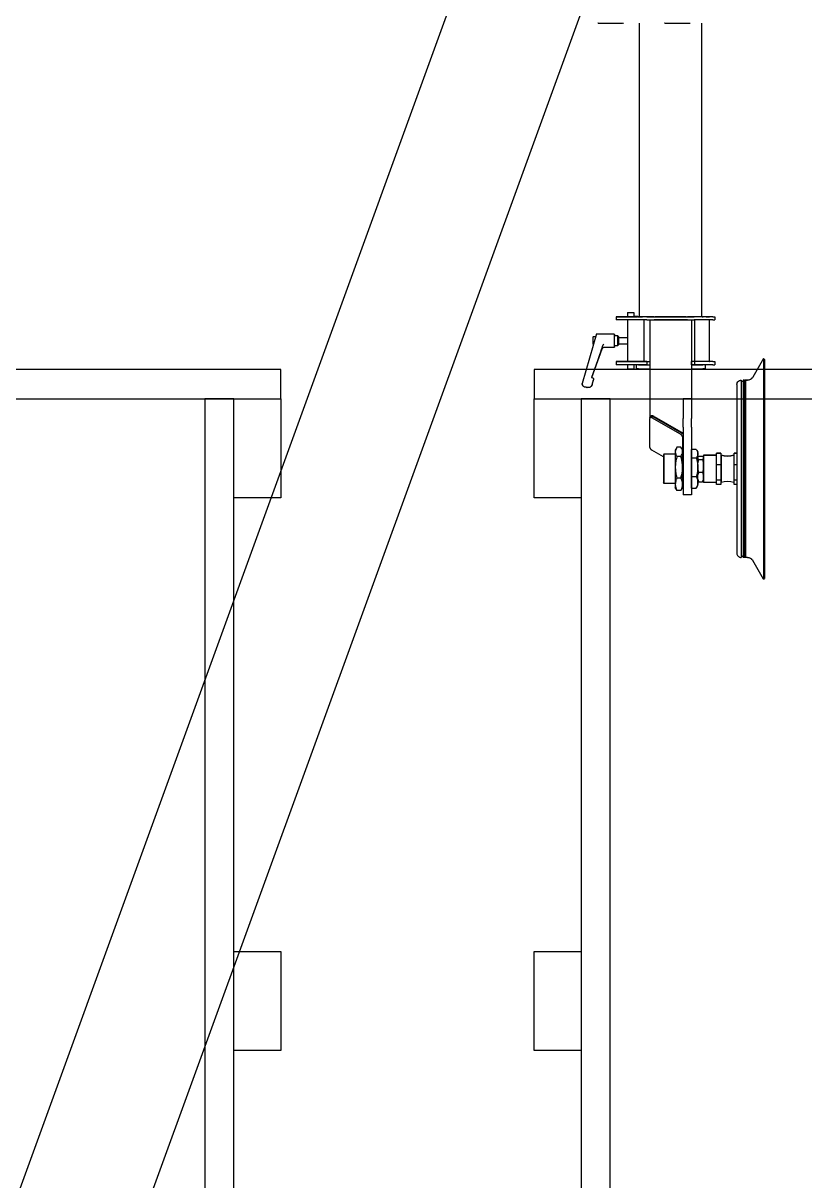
# Model space of a CAD drawing. Header units: inches. Extents: x -233729 to 737493, y -275239 to 196021.
# Drawn here: x 478163 to 478913, y 18623 to 19733 of the extents above; entities that cross this region are included whole.
import ezdxf

# ---------------------------------------------------------------- set-up
doc = ezdxf.new("R2010")
doc.units = ezdxf.units.IN
doc.header["$MEASUREMENT"] = 0
doc.layers.add('P_AX', color=7, linetype='Continuous')
doc.layers.add('Sezioni', color=7, linetype='Continuous')

# ---------------------------------------------------------------- blocks, each defined once
blk = doc.blocks.new('A$C48CB4C16')
at = {"layer": 'P_AX', "color": 6, "linetype": 'Continuous'}
for p, q in [((3272.1, 851.1, 710.7), (4039.2, 2958.7, 710.7)), ((4152, 2917.7, 710.7), (3383.8, 807.1, 710.7)), ((3230.4, 1761.6, 710.7), (3229.5, 1760.7, 710.7)), ((3229.5, 1621.7, 710.7), (3229.5, 1760.7, 710.7)), ((3229.5, 1760.7, 710.7), (3229.5, 1550.8, 710.7)), ((3230.4, 1621.4, 710.7), (3230.4, 1761.6, 710.7)), ((3230.4, 1761.6, 710.7), (3240.7, 1743.7, 710.7)), ((3240.8, 1743.5, 710.7), (3240.7, 1743.7, 710.7)), ((3241.1, 1743.1, 710.7), (3240.8, 1743.5, 710.7)), ((3241.8, 1742.4, 710.7), (3241.1, 1743.1, 710.7)), ((3242.1, 1742.1, 710.7), (3241.8, 1742.4, 710.7)), ((3242.9, 1741.5, 710.7), (3242.1, 1742.1, 710.7)), ((3243.3, 1741.3, 710.7), (3242.9, 1741.5, 710.7)), ((3244.6, 1740.8, 710.7), (3243.3, 1741.3, 710.7)), ((3245.9, 1740.7, 710.7), (3244.6, 1740.8, 710.7)), ((3245.9, 1740.7, 710.7), (3245.9, 1740.7, 710.7)), ((3245.9, 1740.7, 710.7), (3247.8, 1740.7, 710.7)), ((3247.8, 1740.7, 710.7), (3247.9, 1740.8, 710.7)), ((3247.8, 1740.6, 710.7), (3247.8, 1740.7, 710.7)), ((3247.8, 1740.7, 710.7), (3247.8, 1740.7, 710.7)), ((3247.8, 1573.9, 710.7), (3247.8, 1740.6, 710.7)), ((3247.9, 1740.8, 710.7), (3248, 1740.9, 710.7)), ((3247.9, 1740.8, 710.7), (3247.9, 1740.8, 710.7)), ((3248, 1740.9, 710.7), (3248, 1740.8, 710.7)), ((3248, 1740.8, 710.7), (3248.1, 1740.8, 710.7)), ((3248.1, 1740.8, 710.7), (3248.1, 1740.8, 710.7)), ((3248.1, 1740.8, 710.7), (3248.2, 1740.7, 710.7)), ((3248.2, 1740.7, 710.7), (3248.8, 1740.7, 710.7)), ((3248.2, 1740.7, 710.7), (3248.2, 1740.6, 710.7)), ((3248.2, 1570.8, 710.7), (3248.2, 1740.6, 710.7)), ((3248.8, 1740.7, 710.7), (3248.9, 1740.8, 710.7)), ((3248.8, 1740.6, 710.7), (3248.8, 1740.7, 710.7)), ((3248.8, 1740.7, 710.7), (3248.8, 1740.7, 710.7)), ((3248.8, 1627.7, 710.7), (3248.8, 1740.6, 710.7)), ((3248.9, 1740.8, 710.7), (3249, 1740.9, 710.7)), ((3248.9, 1740.8, 710.7), (3248.9, 1740.8, 710.7)), ((3249, 1740.9, 710.7), (3249, 1740.8, 710.7)), ((3249, 1740.8, 710.7), (3249.1, 1740.8, 710.7)), ((3249.1, 1740.8, 710.7), (3249.1, 1740.8, 710.7)), ((3249.1, 1740.8, 710.7), (3249.2, 1740.7, 710.7)), ((3249.2, 1740.7, 710.7), (3250, 1740.7, 710.7)), ((3249.2, 1740.7, 710.7), (3249.2, 1740.6, 710.7)), ((3249.2, 1573.9, 710.7), (3249.2, 1740.6, 710.7)), ((3250, 1570.7, 710.7), (3250, 1740.7, 710.7)), ((3250, 1740.3, 710.7), (3250, 1740.2, 710.7)), ((3250, 1740.2, 710.7), (3250.2, 1739.9, 710.7)), ((3250.2, 1739.9, 710.7), (3250.2, 1739.8, 710.7)), ((3250.2, 1739.8, 710.7), (3250.5, 1739.6, 710.7)), ((3250.5, 1739.6, 710.7), (3250.6, 1739.6, 710.7)), ((3250.6, 1739.6, 710.7), (3250.9, 1739.5, 710.7)), ((3250.9, 1739.5, 710.7), (3251, 1739.5, 710.7)), ((3251, 1739.5, 710.7), (3251.4, 1739.6, 710.7)), ((3251.4, 1739.6, 710.7), (3251.7, 1739.8, 710.7)), ((3251.4, 1739.6, 710.7), (3251.4, 1739.6, 710.7)), ((3251.7, 1739.8, 710.7), (3251.9, 1740.2, 710.7)), ((3251.7, 1739.8, 710.7), (3251.7, 1739.8, 710.7)), ((3251.9, 1740.2, 710.7), (3252, 1740.5, 710.7)), ((3251.9, 1740.2, 710.7), (3251.9, 1740.2, 710.7)), ((3252, 1740.6, 710.7), (3252, 1740.7, 710.7)), ((3252, 1740.7, 710.7), (3252, 1740.7, 710.7)), ((3252.5, 1740.6, 710.7), (3252, 1740.7, 710.7)), ((3252, 1610.7, 710.7), (3252, 1740.6, 710.7)), ((3253.6, 1740.3, 710.7), (3252.5, 1740.6, 710.7)), ((3253.8, 1740.2, 710.7), (3253.6, 1740.3, 710.7)), ((3254.5, 1739.8, 710.7), (3253.8, 1740.2, 710.7)), ((3254.7, 1739.5, 710.7), (3254.5, 1739.8, 710.7)), ((3255.2, 1739, 710.7), (3254.7, 1739.5, 710.7)), ((3255.4, 1738.7, 710.7), (3255.2, 1739, 710.7)), ((3255.7, 1738, 710.7), (3255.4, 1738.7, 710.7)), ((3255.9, 1737.4, 710.7), (3255.7, 1738, 710.7)), ((3256, 1736.9, 710.7), (3255.9, 1737.4, 710.7)), ((3256, 1736.6, 710.7), (3256, 1736.9, 710.7)), ((3256, 1623.4, 710.7), (3256, 1736.6, 710.7)), ((3299.5, 1640.4, 710.7), (3299.5, 1680.7, 710.7)), ((3299.5, 1680.7, 710.7), (3307.5, 1680.7, 710.7)), ((3307.5, 1640.4, 710.7), (3307.5, 1680.7, 710.7)), ((3309.7, 1676.4, 710.7), (3309.4, 1675.7, 710.7)), ((3309.4, 1675.9, 710.7), (3309.7, 1676.4, 710.7)), ((3309.7, 1676.4, 710.7), (3313.5, 1676.4, 710.7)), ((3313.8, 1675.6, 710.7), (3313.5, 1676.4, 710.7)), ((3313.5, 1676.4, 710.7), (3314, 1675.6, 710.7)), ((3256, 1670.8, 710.7), (3258.5, 1670.8, 710.7)), ((3256, 1666.7, 710.7), (3258.5, 1666.7, 710.7)), ((3258.5, 1670.8, 710.7), (3258.5, 1666.7, 710.7)), ((3258.5, 1668.8, 710.7), (3259, 1668.8, 710.7)), ((3258.5, 1666.7, 710.7), (3258.5, 1651.7, 710.7)), ((3259, 1642.7, 710.7), (3259, 1668.8, 710.7)), ((3259, 1668.8, 710.7), (3261.8, 1668.1, 710.7)), ((3261.8, 1668.1, 710.7), (3265, 1667.8, 710.7)), ((3265, 1667.8, 710.7), (3268.2, 1668.1, 710.7)), ((3268.2, 1668.1, 710.7), (3271, 1668.8, 710.7)), ((3271, 1649.6, 710.7), (3271, 1668.8, 710.7)), ((3271, 1668.8, 710.7), (3271.5, 1668.8, 710.7)), ((3271.5, 1670.8, 710.7), (3275.5, 1670.8, 710.7)), ((3271.5, 1666.7, 710.7), (3271.5, 1670.8, 710.7)), ((3271.5, 1651.7, 710.7), (3271.5, 1666.7, 710.7)), ((3271.5, 1666.7, 710.7), (3275.5, 1666.7, 710.7)), ((3275.5, 1670.8, 710.7), (3275.5, 1666.7, 710.7)), ((3275.5, 1668.7, 710.7), (3288, 1668.7, 710.7)), ((3275.5, 1666.7, 710.7), (3275.5, 1651.7, 710.7)), ((3288, 1648.2, 710.7), (3288, 1668.7, 710.7)), ((3288.2, 1667.1, 710.7), (3288, 1666.7, 710.7)), ((3288, 1666.7, 710.7), (3288, 1663.5, 710.7)), ((3288.1, 1664.9, 710.7), (3288.2, 1665.7, 710.7)), ((3289, 1668, 710.7), (3288.2, 1667.2, 710.7)), ((3288.2, 1667.2, 710.7), (3288.2, 1667.1, 710.7)), ((3288.2, 1665.7, 710.7), (3288.4, 1666.2, 710.7)), ((3288.3, 1667.2, 710.7), (3288.4, 1667.3, 710.7)), ((3288.4, 1667.3, 710.7), (3288.5, 1667.5, 710.7)), ((3288.4, 1666.2, 710.7), (3288.6, 1666.9, 710.7)), ((3288.6, 1667.6, 710.7), (3288.8, 1667.8, 710.7)), ((3288.6, 1666.9, 710.7), (3288.8, 1667.6, 710.7)), ((3288.8, 1667.6, 710.7), (3289, 1668, 710.7)), ((3288.8, 1667.8, 710.7), (3288.9, 1667.9, 710.7)), ((3292.5, 1668, 710.7), (3289, 1668, 710.7)), ((3292.5, 1668, 710.7), (3292.9, 1666.9, 710.7)), ((3292.6, 1667.8, 710.7), (3292.5, 1668, 710.7)), ((3292.9, 1667.6, 710.7), (3292.6, 1667.8, 710.7)), ((3293.1, 1667.3, 710.7), (3292.9, 1667.6, 710.7)), ((3292.9, 1666.9, 710.7), (3292.9, 1666.8, 710.7)), ((3292.9, 1666.8, 710.7), (3293.2, 1665.7, 710.7)), ((3293.2, 1667.2, 710.7), (3293.1, 1667.3, 710.7)), ((3293.3, 1667.1, 710.7), (3293.2, 1667.2, 710.7)), ((3293.2, 1665.7, 710.7), (3293.3, 1665.5, 710.7)), ((3293.3, 1667.1, 710.7), (3293.5, 1666.7, 710.7)), ((3293.3, 1665.5, 710.7), (3293.4, 1664.6, 710.7)), ((3294.4, 1673.4, 710.7), (3293.5, 1671.7, 710.7)), ((3293.5, 1671.7, 710.7), (3293.5, 1668.8, 710.7)), ((3293.5, 1669.3, 710.7), (3293.6, 1670.2, 710.7)), ((3293.5, 1668.8, 710.7), (3293.5, 1669.3, 710.7)), ((3293.5, 1668.8, 710.7), (3293.5, 1654.3, 710.7)), ((3293.5, 1668.3, 710.7), (3293.5, 1668.8, 710.7)), ((3293.6, 1667.5, 710.7), (3293.5, 1668.3, 710.7)), ((3293.6, 1670.4, 710.7), (3293.8, 1671.4, 710.7)), ((3293.6, 1670.2, 710.7), (3293.6, 1670.4, 710.7)), ((3293.6, 1667.3, 710.7), (3293.6, 1667.5, 710.7)), ((3293.8, 1666.2, 710.7), (3293.6, 1667.3, 710.7)), ((3293.8, 1671.4, 710.7), (3293.9, 1671.5, 710.7)), ((3293.9, 1666.1, 710.7), (3293.8, 1666.2, 710.7)), ((3293.9, 1671.5, 710.7), (3294.2, 1672.6, 710.7)), ((3294.2, 1665.1, 710.7), (3293.9, 1666.1, 710.7)), ((3294.2, 1672.6, 710.7), (3294.3, 1672.8, 710.7)), ((3294.3, 1672.8, 710.7), (3294.8, 1673.8, 710.7)), ((3294.5, 1673.4, 710.7), (3294.4, 1673.4, 710.7)), ((3294.9, 1674.1, 710.7), (3294.5, 1673.4, 710.7)), ((3294.8, 1673.8, 710.7), (3294.9, 1674.1, 710.7)), ((3299.5, 1674.1, 710.7), (3294.9, 1674.1, 710.7)), ((3299.5, 1674.1, 710.7), (3299.5, 1663.5, 710.7)), ((3307.5, 1669.7, 710.7), (3308.1, 1669.7, 710.7)), ((3308.1, 1673.7, 710.7), (3309.2, 1675.6, 710.7)), ((3308.1, 1673.7, 710.7), (3308.1, 1670.4, 710.7)), ((3308.2, 1672, 710.7), (3308.1, 1671.2, 710.7)), ((3308.1, 1671.2, 710.7), (3308.1, 1671.1, 710.7)), ((3308.1, 1671.1, 710.7), (3308.1, 1670.4, 710.7)), ((3308.1, 1670.4, 710.7), (3308.1, 1654.1, 710.7)), ((3308.1, 1670.4, 710.7), (3308.1, 1670, 710.7)), ((3308.1, 1670, 710.7), (3308.1, 1669.3, 710.7)), ((3308.1, 1669.3, 710.7), (3308.2, 1668.9, 710.7)), ((3308.5, 1673.3, 710.7), (3308.2, 1672.1, 710.7)), ((3308.2, 1672.1, 710.7), (3308.2, 1672, 710.7)), ((3308.2, 1668.9, 710.7), (3308.3, 1668.1, 710.7)), ((3308.3, 1668.1, 710.7), (3308.4, 1667.8, 710.7)), ((3308.4, 1667.8, 710.7), (3308.5, 1667.4, 710.7)), ((3308.7, 1674.2, 710.7), (3308.5, 1673.5, 710.7)), ((3308.5, 1673.5, 710.7), (3308.5, 1673.3, 710.7)), ((3308.5, 1667.4, 710.7), (3308.8, 1666.6, 710.7)), ((3308.8, 1674.4, 710.7), (3308.7, 1674.2, 710.7)), ((3309.2, 1675.3, 710.7), (3308.8, 1674.4, 710.7)), ((3308.8, 1666.6, 710.7), (3309, 1666, 710.7)), ((3309, 1666, 710.7), (3309.3, 1665.4, 710.7)), ((3309.2, 1675.6, 710.7), (3309.4, 1675.9, 710.7)), ((3309.4, 1675.7, 710.7), (3309.2, 1675.3, 710.7)), ((3309.2, 1675.6, 710.7), (3309.2, 1675.6, 710.7)), ((3309.3, 1665.4, 710.7), (3309.3, 1665.2, 710.7)), ((3309.3, 1665.2, 710.7), (3309.7, 1664.5, 710.7)), ((3313.6, 1664.7, 710.7), (3314, 1665.6, 710.7)), ((3314.1, 1675.1, 710.7), (3313.8, 1675.6, 710.7)), ((3314, 1675.6, 710.7), (3314, 1675.6, 710.7)), ((3314, 1675.6, 710.7), (3315.1, 1673.7, 710.7)), ((3314, 1665.6, 710.7), (3314.2, 1666, 710.7)), ((3314.2, 1674.9, 710.7), (3314.1, 1675.1, 710.7)), ((3314.5, 1673.8, 710.7), (3314.2, 1674.9, 710.7)), ((3314.2, 1666, 710.7), (3314.4, 1666.7, 710.7)), ((3314.4, 1666.7, 710.7), (3314.6, 1667.2, 710.7)), ((3314.6, 1673.5, 710.7), (3314.5, 1673.8, 710.7)), ((3314.8, 1672.7, 710.7), (3314.6, 1673.5, 710.7)), ((3314.6, 1667.4, 710.7), (3314.9, 1668.4, 710.7)), ((3314.6, 1667.2, 710.7), (3314.6, 1667.4, 710.7)), ((3315.1, 1670.5, 710.7), (3314.8, 1672.7, 710.7)), ((3314.8, 1672.7, 710.7), (3314.8, 1672.7, 710.7)), ((3314.9, 1668.4, 710.7), (3315, 1668.9, 710.7)), ((3315, 1669.6, 710.7), (3315.1, 1670.4, 710.7)), ((3315, 1669.5, 710.7), (3315, 1669.6, 710.7)), ((3315, 1668.9, 710.7), (3315, 1669.5, 710.7)), ((3315.1, 1670.4, 710.7), (3315.1, 1673.7, 710.7)), ((3315.1, 1670.4, 710.7), (3315.1, 1670.5, 710.7)), ((3315.1, 1654.1, 710.7), (3315.1, 1670.4, 710.7)), ((3315.1, 1669.7, 710.7), (3326, 1669.7, 710.7)), ((3326, 1644.1, 710.7), (3326, 1669.7, 710.7)), ((3326, 1669.7, 710.7), (3326, 1669.7, 710.7)), ((3326, 1669.7, 710.7), (3326.5, 1669.2, 710.7)), ((3326.5, 1646.2, 710.7), (3326.5, 1669.2, 710.7)), ((3288, 1664.6, 710.7), (3288.1, 1664.9, 710.7)), ((3288, 1663.7, 710.7), (3288, 1664.6, 710.7)), ((3288, 1663.5, 710.7), (3288, 1663.7, 710.7)), ((3288, 1663.5, 710.7), (3288, 1652.8, 710.7)), ((3288, 1662.5, 710.7), (3288, 1663.5, 710.7)), ((3288, 1662.3, 710.7), (3288, 1662.5, 710.7)), ((3288.2, 1661.2, 710.7), (3288, 1662.3, 710.7)), ((3288, 1654.4, 710.7), (3288.1, 1654.5, 710.7)), ((3288, 1652.8, 710.7), (3288, 1654.4, 710.7)), ((3288.1, 1654.5, 710.7), (3288.2, 1656, 710.7)), ((3288.6, 1660.1, 710.7), (3288.2, 1661.2, 710.7)), ((3288.2, 1661.2, 710.7), (3288.2, 1661.2, 710.7)), ((3288.2, 1656, 710.7), (3288.3, 1656.2, 710.7)), ((3288.3, 1656.2, 710.7), (3288.6, 1657.5, 710.7)), ((3288.6, 1659.9, 710.7), (3288.6, 1660.1, 710.7)), ((3289, 1659, 710.7), (3288.6, 1659.9, 710.7)), ((3288.6, 1657.5, 710.7), (3288.7, 1658.1, 710.7)), ((3288.7, 1658.1, 710.7), (3289, 1659, 710.7)), ((3292.5, 1659, 710.7), (3289, 1659, 710.7)), ((3292.9, 1660.1, 710.7), (3292.5, 1659.1, 710.7)), ((3292.5, 1659.1, 710.7), (3292.5, 1659, 710.7)), ((3292.5, 1659, 710.7), (3292.9, 1657.5, 710.7)), ((3293, 1660.6, 710.7), (3292.9, 1660.1, 710.7)), ((3292.9, 1657.5, 710.7), (3293, 1657.1, 710.7)), ((3293.2, 1661.2, 710.7), (3293, 1660.6, 710.7)), ((3293, 1657.1, 710.7), (3293.2, 1656, 710.7)), ((3293.3, 1661.9, 710.7), (3293.2, 1661.2, 710.7)), ((3293.2, 1656, 710.7), (3293.3, 1655.3, 710.7)), ((3293.4, 1662.3, 710.7), (3293.3, 1661.9, 710.7)), ((3293.3, 1655.3, 710.7), (3293.4, 1654.4, 710.7)), ((3293.4, 1664.6, 710.7), (3293.4, 1664.3, 710.7)), ((3293.4, 1664.3, 710.7), (3293.5, 1663.5, 710.7)), ((3293.5, 1663.1, 710.7), (3293.4, 1662.3, 710.7)), ((3293.4, 1654.4, 710.7), (3293.5, 1653.7, 710.7)), ((3293.5, 1663.5, 710.7), (3293.5, 1663.1, 710.7)), ((3293.5, 1656.1, 710.7), (3293.6, 1656.6, 710.7)), ((3293.5, 1654.3, 710.7), (3293.5, 1656.1, 710.7)), ((3293.5, 1652.5, 710.7), (3293.5, 1654.3, 710.7)), ((3293.5, 1654.3, 710.7), (3293.5, 1641.2, 710.7)), ((3293.6, 1656.6, 710.7), (3293.7, 1657.9, 710.7)), ((3293.7, 1657.9, 710.7), (3293.9, 1659, 710.7)), ((3293.9, 1659, 710.7), (3294, 1659.8, 710.7)), ((3294, 1659.8, 710.7), (3294.3, 1661.3, 710.7)), ((3294.3, 1664.8, 710.7), (3294.2, 1665.1, 710.7)), ((3294.8, 1663.8, 710.7), (3294.3, 1664.8, 710.7)), ((3294.3, 1661.3, 710.7), (3294.5, 1661.9, 710.7)), ((3294.5, 1661.9, 710.7), (3294.9, 1663.5, 710.7)), ((3294.9, 1663.5, 710.7), (3294.8, 1663.8, 710.7)), ((3294.9, 1663.5, 710.7), (3299.5, 1663.5, 710.7)), ((3299.5, 1663.5, 710.7), (3299.5, 1645.1, 710.7)), ((3308.3, 1657.4, 710.7), (3308.1, 1656.1, 710.7)), ((3308.1, 1656.1, 710.7), (3308.1, 1655.5, 710.7)), ((3308.1, 1655.5, 710.7), (3308.1, 1654.1, 710.7)), ((3308.1, 1654.1, 710.7), (3308.1, 1639.4, 710.7)), ((3308.1, 1654.1, 710.7), (3308.1, 1653.7, 710.7)), ((3308.5, 1659.3, 710.7), (3308.3, 1658.1, 710.7)), ((3308.3, 1658.1, 710.7), (3308.3, 1657.4, 710.7)), ((3308.9, 1661.4, 710.7), (3308.5, 1659.4, 710.7)), ((3308.5, 1659.4, 710.7), (3308.5, 1659.3, 710.7)), ((3309, 1661.8, 710.7), (3308.9, 1661.4, 710.7)), ((3309.3, 1663.1, 710.7), (3309, 1661.8, 710.7)), ((3309.5, 1663.7, 710.7), (3309.3, 1663.1, 710.7)), ((3309.7, 1664.5, 710.7), (3309.5, 1663.7, 710.7)), ((3309.7, 1664.5, 710.7), (3313.5, 1664.5, 710.7)), ((3313.5, 1664.5, 710.7), (3313.6, 1664.7, 710.7)), ((3313.8, 1663.1, 710.7), (3313.5, 1664.5, 710.7)), ((3314, 1662.5, 710.7), (3313.8, 1663.1, 710.7)), ((3314.2, 1661.8, 710.7), (3314, 1662.5, 710.7)), ((3314.5, 1660.4, 710.7), (3314.2, 1661.8, 710.7)), ((3314.6, 1659.4, 710.7), (3314.5, 1660.4, 710.7)), ((3314.8, 1658.4, 710.7), (3314.6, 1659.4, 710.7)), ((3314.8, 1658.1, 710.7), (3314.8, 1658.4, 710.7)), ((3315, 1656.5, 710.7), (3314.8, 1658.1, 710.7)), ((3315, 1656.1, 710.7), (3315, 1656.5, 710.7)), ((3315.1, 1654.6, 710.7), (3315, 1656.1, 710.7)), ((3315, 1651.4, 710.7), (3315.1, 1654.1, 710.7)), ((3315.1, 1654.1, 710.7), (3315.1, 1654.6, 710.7)), ((3315.1, 1639.4, 710.7), (3315.1, 1654.1, 710.7)), ((3256, 1651.7, 710.7), (3258.5, 1651.7, 710.7)), ((3258.5, 1651.7, 710.7), (3258.5, 1640.6, 710.7)), ((3259, 1642.6, 710.7), (3261.8, 1643.3, 710.7)), ((3261.8, 1643.3, 710.7), (3259, 1642.6, 710.7)), ((3261.8, 1643.3, 710.7), (3265, 1643.6, 710.7)), ((3265, 1643.6, 710.7), (3261.8, 1643.3, 710.7)), ((3265, 1643.6, 710.7), (3268.2, 1643.3, 710.7)), ((3268.2, 1643.3, 710.7), (3265, 1643.6, 710.7)), ((3268.2, 1643.3, 710.7), (3271, 1642.6, 710.7)), ((3271, 1642.6, 710.7), (3268.2, 1643.3, 710.7)), ((3271, 1642.6, 710.7), (3271, 1649.6, 710.7)), ((3271.5, 1651.7, 710.7), (3275.5, 1651.7, 710.7)), ((3271.5, 1640.6, 710.7), (3271.5, 1651.7, 710.7)), ((3275.5, 1651.7, 710.7), (3275.5, 1640.6, 710.7)), ((3288, 1651.3, 710.7), (3288, 1652.8, 710.7)), ((3288, 1652.8, 710.7), (3288, 1645.1, 710.7)), ((3288.1, 1651.2, 710.7), (3288, 1651.3, 710.7)), ((3288, 1642.7, 710.7), (3288, 1648.2, 710.7)), ((3288, 1645.5, 710.7), (3288.2, 1645.9, 710.7)), ((3288, 1645.4, 710.7), (3288, 1645.5, 710.7)), ((3288, 1645.1, 710.7), (3288, 1645.4, 710.7)), ((3288, 1645, 710.7), (3288, 1645.1, 710.7)), ((3288, 1645.1, 710.7), (3288, 1644.7, 710.7)), ((3288, 1644.7, 710.7), (3288, 1645, 710.7)), ((3288.2, 1644.3, 710.7), (3288, 1644.7, 710.7)), ((3288.1, 1644.6, 710.7), (3288, 1644.7, 710.7)), ((3288.2, 1644.3, 710.7), (3288, 1644.7, 710.7)), ((3288.2, 1649.8, 710.7), (3288.1, 1651.2, 710.7)), ((3288.2, 1644.3, 710.7), (3288.1, 1644.6, 710.7)), ((3288.3, 1649.5, 710.7), (3288.2, 1649.8, 710.7)), ((3288.2, 1645.9, 710.7), (3288.6, 1646.3, 710.7)), ((3288.2, 1645.9, 710.7), (3288.2, 1645.9, 710.7)), ((3288.2, 1644.3, 710.7), (3288.2, 1644.2, 710.7)), ((3288.2, 1644.2, 710.7), (3288.2, 1644.3, 710.7)), ((3288.2, 1644.2, 710.7), (3288.3, 1644.2, 710.7)), ((3288.4, 1644.1, 710.7), (3288.2, 1644.2, 710.7)), ((3288.6, 1648.2, 710.7), (3288.3, 1649.5, 710.7)), ((3288.6, 1643.8, 710.7), (3288.4, 1644.1, 710.7)), ((3288.5, 1643.9, 710.7), (3288.6, 1643.8, 710.7)), ((3288.7, 1647.6, 710.7), (3288.6, 1648.2, 710.7)), ((3288.6, 1646.4, 710.7), (3289, 1646.7, 710.7)), ((3288.6, 1646.3, 710.7), (3288.6, 1646.4, 710.7)), ((3288.6, 1643.8, 710.7), (3288.6, 1643.8, 710.7)), ((3288.6, 1643.8, 710.7), (3288.6, 1643.7, 710.7)), ((3288.8, 1643.6, 710.7), (3288.6, 1643.8, 710.7)), ((3289, 1646.7, 710.7), (3288.7, 1647.6, 710.7)), ((3289, 1643.4, 710.7), (3288.8, 1643.6, 710.7)), ((3288.9, 1643.5, 710.7), (3289, 1643.4, 710.7)), ((3292.5, 1646.7, 710.7), (3289, 1646.7, 710.7)), ((3289, 1643.4, 710.7), (3289, 1643.4, 710.7)), ((3292.5, 1643.4, 710.7), (3289, 1643.4, 710.7)), ((3292.5, 1643.4, 710.7), (3289, 1643.4, 710.7)), ((3292.9, 1648.2, 710.7), (3292.5, 1646.7, 710.7)), ((3292.5, 1646.7, 710.7), (3292.5, 1646.7, 710.7)), ((3292.5, 1646.7, 710.7), (3292.9, 1646.3, 710.7)), ((3293.2, 1644.2, 710.7), (3292.5, 1643.4, 710.7)), ((3292.5, 1643.4, 710.7), (3292.6, 1643.6, 710.7)), ((3292.5, 1643.4, 710.7), (3292.5, 1643.4, 710.7)), ((3292.6, 1643.6, 710.7), (3292.9, 1643.8, 710.7)), ((3293, 1648.6, 710.7), (3292.9, 1648.2, 710.7)), ((3292.9, 1646.3, 710.7), (3293, 1646.1, 710.7)), ((3292.9, 1643.8, 710.7), (3293.1, 1644.1, 710.7)), ((3293.2, 1649.7, 710.7), (3293, 1648.6, 710.7)), ((3293, 1646.1, 710.7), (3293.2, 1645.9, 710.7)), ((3293.1, 1644.1, 710.7), (3293.2, 1644.2, 710.7)), ((3293.3, 1650.4, 710.7), (3293.2, 1649.7, 710.7)), ((3293.2, 1645.9, 710.7), (3293.3, 1645.7, 710.7)), ((3293.2, 1644.2, 710.7), (3293.3, 1644.3, 710.7)), ((3293.3, 1644.3, 710.7), (3293.2, 1644.2, 710.7)), ((3293.4, 1651.3, 710.7), (3293.3, 1650.4, 710.7)), ((3293.3, 1645.7, 710.7), (3293.4, 1645.5, 710.7)), ((3293.3, 1644.3, 710.7), (3293.5, 1644.7, 710.7)), ((3293.4, 1644.7, 710.7), (3293.3, 1644.3, 710.7)), ((3293.5, 1644.7, 710.7), (3293.3, 1644.3, 710.7)), ((3293.3, 1644.3, 710.7), (3293.3, 1644.3, 710.7)), ((3293.5, 1652, 710.7), (3293.4, 1651.3, 710.7)), ((3293.4, 1645.5, 710.7), (3293.5, 1645.2, 710.7)), ((3293.5, 1645.1, 710.7), (3293.4, 1644.8, 710.7)), ((3293.4, 1644.8, 710.7), (3293.4, 1644.7, 710.7)), ((3293.5, 1653.7, 710.7), (3293.5, 1652.8, 710.7)), ((3293.5, 1652.8, 710.7), (3293.5, 1652, 710.7)), ((3293.6, 1652, 710.7), (3293.5, 1652.5, 710.7)), ((3293.5, 1645.2, 710.7), (3293.5, 1645.1, 710.7)), ((3293.7, 1650.7, 710.7), (3293.6, 1652, 710.7)), ((3293.6, 1642.3, 710.7), (3293.8, 1643.1, 710.7)), ((3293.9, 1649.6, 710.7), (3293.7, 1650.7, 710.7)), ((3293.8, 1643.1, 710.7), (3293.9, 1643.2, 710.7)), ((3294, 1648.8, 710.7), (3293.9, 1649.6, 710.7)), ((3293.9, 1643.2, 710.7), (3294.2, 1643.9, 710.7)), ((3294.3, 1647.3, 710.7), (3294, 1648.8, 710.7)), ((3294.2, 1643.9, 710.7), (3294.3, 1644.1, 710.7)), ((3294.5, 1646.7, 710.7), (3294.3, 1647.3, 710.7)), ((3294.3, 1644.1, 710.7), (3294.8, 1644.9, 710.7)), ((3294.9, 1645.1, 710.7), (3294.5, 1646.7, 710.7)), ((3294.8, 1644.9, 710.7), (3294.9, 1645.1, 710.7)), ((3299.5, 1645.1, 710.7), (3294.9, 1645.1, 710.7)), ((3299.5, 1645.1, 710.7), (3299.5, 1637.3, 710.7)), ((3308.1, 1653.7, 710.7), (3308.1, 1652.7, 710.7)), ((3308.1, 1652.7, 710.7), (3308.2, 1651.8, 710.7)), ((3308.2, 1651.8, 710.7), (3308.2, 1651.4, 710.7)), ((3308.2, 1651.4, 710.7), (3308.4, 1649.9, 710.7)), ((3308.4, 1649.9, 710.7), (3308.5, 1648.9, 710.7)), ((3308.5, 1648.9, 710.7), (3308.7, 1647.9, 710.7)), ((3308.7, 1647.9, 710.7), (3308.7, 1647.7, 710.7)), ((3308.7, 1647.7, 710.7), (3309.2, 1645.7, 710.7)), ((3309.3, 1643.2, 710.7), (3309, 1642.6, 710.7)), ((3309.2, 1645.7, 710.7), (3309.2, 1645.7, 710.7)), ((3309.2, 1645.7, 710.7), (3309.7, 1643.8, 710.7)), ((3309.6, 1643.6, 710.7), (3309.3, 1643.2, 710.7)), ((3309.7, 1643.8, 710.7), (3309.6, 1643.6, 710.7)), ((3309.7, 1643.8, 710.7), (3313.5, 1643.8, 710.7)), ((3313.5, 1643.8, 710.7), (3313.7, 1644.6, 710.7)), ((3313.8, 1643.2, 710.7), (3313.5, 1643.8, 710.7)), ((3313.7, 1644.6, 710.7), (3314, 1645.7, 710.7)), ((3313.9, 1643.1, 710.7), (3313.8, 1643.2, 710.7)), ((3314.2, 1642.6, 710.7), (3313.9, 1643.1, 710.7)), ((3314, 1645.7, 710.7), (3314.2, 1646.8, 710.7)), ((3314.2, 1646.8, 710.7), (3314.4, 1647.7, 710.7)), ((3314.4, 1647.7, 710.7), (3314.9, 1650.8, 710.7)), ((3314.9, 1650.8, 710.7), (3315, 1651.4, 710.7)), ((3326, 1641.7, 710.7), (3326, 1644.1, 710.7)), ((3326.5, 1642.2, 710.7), (3326.5, 1646.2, 710.7)), ((3326.5, 1644.2, 710.7), (3337.6, 1637.8, 710.7)), ((3258.5, 1640.6, 710.7), (3256, 1640.6, 710.7)), ((3256, 1640.6, 710.7), (3258.5, 1640.6, 710.7)), ((3258.5, 1642.6, 710.7), (3259, 1642.6, 710.7)), ((3259, 1642.6, 710.7), (3258.5, 1642.6, 710.7)), ((3259, 1642.6, 710.7), (3259, 1642.7, 710.7)), ((3271.5, 1642.6, 710.7), (3271, 1642.6, 710.7)), ((3271, 1642.6, 710.7), (3271.5, 1642.6, 710.7)), ((3275.5, 1640.6, 710.7), (3271.5, 1640.6, 710.7)), ((3271.5, 1640.6, 710.7), (3275.5, 1640.6, 710.7)), ((3275.5, 1642.7, 710.7), (3288, 1642.7, 710.7)), ((3288, 1642.7, 710.7), (3275.5, 1642.7, 710.7)), ((3293.5, 1641.6, 710.7), (3293.6, 1642.2, 710.7)), ((3293.5, 1641.2, 710.7), (3293.5, 1641.6, 710.7)), ((3293.5, 1640.8, 710.7), (3293.5, 1641.2, 710.7)), ((3293.5, 1641.2, 710.7), (3293.5, 1639.7, 710.7)), ((3293.6, 1640.2, 710.7), (3293.5, 1640.8, 710.7)), ((3293.5, 1639.6, 710.7), (3293.5, 1639.7, 710.7)), ((3294.4, 1638, 710.7), (3293.5, 1639.7, 710.7)), ((3293.5, 1639.6, 710.7), (3293.5, 1639.6, 710.7)), ((3293.6, 1642.2, 710.7), (3293.6, 1642.3, 710.7)), ((3293.6, 1640, 710.7), (3293.6, 1640.2, 710.7)), ((3293.8, 1639.3, 710.7), (3293.6, 1640, 710.7)), ((3293.9, 1639.2, 710.7), (3293.8, 1639.3, 710.7)), ((3294.2, 1638.4, 710.7), (3293.9, 1639.2, 710.7)), ((3294.3, 1638.2, 710.7), (3294.2, 1638.4, 710.7)), ((3294.4, 1638, 710.7), (3294.3, 1638.2, 710.7)), ((3294.8, 1637.5, 710.7), (3294.4, 1638, 710.7)), ((3294.9, 1637.3, 710.7), (3294.8, 1637.5, 710.7)), ((3294.9, 1637.3, 710.7), (3299.5, 1637.3, 710.7)), ((3299.5, 1615.7, 710.7), (3299.5, 1640.4, 710.7)), ((3307.5, 1641.7, 710.7), (3308.1, 1641.7, 710.7)), ((3307.5, 1615.7, 710.7), (3307.5, 1640.4, 710.7)), ((3307.9, 1641.7, 710.7), (3307.9, 1626.2, 710.7)), ((3308.3, 1640.9, 710.7), (3308.1, 1640.2, 710.7)), ((3308.1, 1640.2, 710.7), (3308.1, 1640.1, 710.7)), ((3308.1, 1640.1, 710.7), (3308.1, 1639.4, 710.7)), ((3308.1, 1639.4, 710.7), (3308.1, 1639.3, 710.7)), ((3308.1, 1639.4, 710.7), (3308.1, 1637.7, 710.7)), ((3308.1, 1639.3, 710.7), (3308.1, 1638.8, 710.7)), ((3308.1, 1638.8, 710.7), (3308.1, 1638.5, 710.7)), ((3308.1, 1638.5, 710.7), (3308.2, 1638.2, 710.7)), ((3309.2, 1635.8, 710.7), (3308.1, 1637.7, 710.7)), ((3308.2, 1638.2, 710.7), (3308.3, 1637.7, 710.7)), ((3308.5, 1641.6, 710.7), (3308.3, 1641.1, 710.7)), ((3308.3, 1641.1, 710.7), (3308.3, 1640.9, 710.7)), ((3308.3, 1637.7, 710.7), (3308.5, 1637.2, 710.7)), ((3308.6, 1641.7, 710.7), (3308.5, 1641.6, 710.7)), ((3308.5, 1637.2, 710.7), (3308.6, 1636.9, 710.7)), ((3309, 1642.6, 710.7), (3308.6, 1641.7, 710.7)), ((3308.6, 1636.9, 710.7), (3308.7, 1636.6, 710.7)), ((3308.7, 1636.6, 710.7), (3309.1, 1636, 710.7)), ((3309, 1642.6, 710.7), (3309, 1642.6, 710.7)), ((3309.1, 1636, 710.7), (3309.2, 1635.8, 710.7)), ((3309.2, 1635.8, 710.7), (3309.2, 1635.8, 710.7)), ((3309.2, 1635.8, 710.7), (3309.7, 1635, 710.7)), ((3309.7, 1635, 710.7), (3313.5, 1635, 710.7)), ((3313.5, 1635, 710.7), (3313.8, 1635.5, 710.7)), ((3313.8, 1635.5, 710.7), (3314, 1635.8, 710.7)), ((3314, 1635.8, 710.7), (3315.1, 1637.7, 710.7)), ((3314, 1635.8, 710.7), (3314.3, 1636.4, 710.7)), ((3314, 1635.8, 710.7), (3314, 1635.8, 710.7)), ((3314.4, 1642.2, 710.7), (3314.2, 1642.6, 710.7)), ((3314.3, 1636.4, 710.7), (3314.4, 1636.6, 710.7)), ((3314.6, 1641.6, 710.7), (3314.4, 1642.2, 710.7)), ((3314.4, 1636.6, 710.7), (3314.6, 1637.2, 710.7)), ((3314.7, 1641.3, 710.7), (3314.6, 1641.6, 710.7)), ((3314.6, 1637.2, 710.7), (3314.7, 1637.3, 710.7)), ((3314.8, 1641.1, 710.7), (3314.7, 1641.3, 710.7)), ((3314.7, 1637.3, 710.7), (3314.9, 1638.1, 710.7)), ((3315, 1640.5, 710.7), (3314.8, 1641.1, 710.7)), ((3314.9, 1638.1, 710.7), (3315, 1638.2, 710.7)), ((3315, 1640.2, 710.7), (3315, 1640.5, 710.7)), ((3315.1, 1639.7, 710.7), (3315, 1640.2, 710.7)), ((3315, 1638.8, 710.7), (3315.1, 1638.9, 710.7)), ((3315, 1638.2, 710.7), (3315, 1638.8, 710.7)), ((3315.1, 1641.7, 710.7), (3326, 1641.7, 710.7)), ((3315.1, 1639.4, 710.7), (3315.1, 1639.7, 710.7)), ((3315.1, 1638.9, 710.7), (3315.1, 1639.4, 710.7)), ((3315.1, 1637.7, 710.7), (3315.1, 1639.4, 710.7)), ((3326, 1641.7, 710.7), (3326.5, 1642.2, 710.7)), ((3339.7, 1607.9, 710.7), (3339.7, 1634.1, 710.7)), ((3229.5, 1550.7, 710.7), (3229.5, 1621.7, 710.7)), ((3230.4, 1549.8, 710.7), (3230.4, 1621.4, 710.7)), ((3248.8, 1570.7, 710.7), (3248.8, 1627.7, 710.7)), ((3256, 1574.7, 710.7), (3256, 1623.4, 710.7)), ((3307.7, 1622.5, 710.7), (3307.5, 1622.8, 710.7)), ((3335.5, 1605.5, 710.7), (3307.5, 1621.5, 710.7)), ((3308.6, 1621.7, 710.7), (3336.2, 1605.9, 710.7)), ((3310, 1622.5, 710.7), (3337.6, 1606.7, 710.7)), ((3252, 1570.8, 710.7), (3252, 1610.7, 710.7)), ((3299.5, 1615.7, 710.7), (3299.5, 1607.5, 710.7)), ((3307.5, 1615.7, 710.7), (3307.5, 1607.5, 710.7)), ((3299.5, 1588.8, 710.7), (3299.5, 1607.5, 710.7)), ((3307.5, 1588.8, 710.7), (3307.5, 1607.5, 710.7)), ((3335.5, 1605.5, 710.7), (3336.5, 1605, 710.7)), ((3336.5, 1605, 710.7), (3337.5, 1604.8, 710.7)), ((3337.5, 1604.8, 710.7), (3338.3, 1604.8, 710.7)), ((3337.7, 1605.7, 710.7), (3339.1, 1606.5, 710.7)), ((3338.3, 1604.8, 710.7), (3338.9, 1605.1, 710.7)), ((3338.9, 1605.1, 710.7), (3339.3, 1605.7, 710.7)), ((3339.3, 1605.7, 710.7), (3339.5, 1606.5, 710.7)), ((3339.5, 1606.9, 710.7), (3339.5, 1606.5, 710.7)), ((3339.5, 1512.8, 710.7), (3339.5, 1606.5, 710.7)), ((3299.5, 1588.8, 710.7), (3299.5, 1588.2, 710.7)), ((3299.5, 1512.8, 710.7), (3299.5, 1588.2, 710.7)), ((3307.5, 1588.2, 710.7), (3299.5, 1588.2, 710.7)), ((3307.5, 1588.8, 710.7), (3307.5, 1588.2, 710.7)), ((3395, 1575.2, 710.7), (3396, 1576.8, 710.7)), ((3395.7, 1576.3, 710.7), (3395.9, 1576.6, 710.7)), ((3395.9, 1576.6, 710.7), (3396, 1576.7, 710.7)), ((3396, 1576.7, 710.7), (3396.4, 1577.1, 710.7)), ((3396.4, 1577.1, 710.7), (3396.5, 1577.2, 710.7)), ((3396.5, 1577.2, 710.7), (3396.9, 1577.5, 710.7)), ((3396.9, 1577.5, 710.7), (3397.1, 1577.6, 710.7)), ((3397.1, 1577.6, 710.7), (3397.4, 1577.7, 710.7)), ((3397.4, 1577.7, 710.7), (3397.5, 1577.7, 710.7)), ((3397.5, 1577.7, 710.7), (3397.6, 1577.8, 710.7)), ((3397.6, 1577.8, 710.7), (3399.7, 1577.8, 710.7)), ((3399.9, 1577.7, 710.7), (3399.7, 1577.8, 710.7)), ((3399.7, 1577.8, 710.7), (3400.7, 1577.5, 710.7)), ((3399.7, 1577.8, 710.7), (3402.4, 1577, 710.7)), ((3399.9, 1577.7, 710.7), (3400.7, 1577.5, 710.7)), ((3400, 1577.7, 710.7), (3400.3, 1577.6, 710.7)), ((3400.3, 1577.6, 710.7), (3400.9, 1577.4, 710.7)), ((3400.7, 1577.5, 710.7), (3400.9, 1577.4, 710.7)), ((3402.4, 1577, 710.7), (3400.7, 1577.5, 710.7)), ((3400.9, 1577.4, 710.7), (3402.4, 1576.9, 710.7)), ((3402.4, 1576.9, 710.7), (3403.1, 1576.6, 710.7)), ((3403.1, 1576.6, 710.7), (3403.2, 1576.5, 710.7)), ((3403.2, 1576.5, 710.7), (3403.8, 1576, 710.7)), ((3230.4, 1549.8, 710.7), (3240.7, 1567.7, 710.7)), ((3230.4, 1549.8, 710.7), (3240.7, 1567.7, 710.7)), ((3240.7, 1567.7, 710.7), (3240.8, 1567.9, 710.7)), ((3240.7, 1567.7, 710.7), (3240.7, 1567.8, 710.7)), ((3240.8, 1567.9, 710.7), (3241.1, 1568.3, 710.7)), ((3241.1, 1568.3, 710.7), (3241.8, 1569, 710.7)), ((3241.8, 1569, 710.7), (3242.1, 1569.3, 710.7)), ((3242.1, 1569.3, 710.7), (3242.9, 1569.9, 710.7)), ((3242.9, 1569.9, 710.7), (3243.3, 1570.1, 710.7)), ((3243.3, 1570.1, 710.7), (3244.6, 1570.6, 710.7)), ((3244.6, 1570.6, 710.7), (3245.9, 1570.7, 710.7)), ((3245.9, 1570.7, 710.7), (3245.9, 1570.7, 710.7)), ((3247.8, 1570.7, 710.7), (3245.9, 1570.7, 710.7)), ((3245.9, 1570.7, 710.7), (3247.8, 1570.7, 710.7)), ((3247.8, 1570.7, 710.7), (3247.8, 1573.9, 710.7)), ((3247.8, 1570.7, 710.7), (3247.8, 1570.7, 710.7)), ((3247.8, 1570.7, 710.7), (3247.8, 1570.7, 710.7)), ((3247.8, 1570.7, 710.7), (3247.9, 1570.6, 710.7)), ((3247.9, 1570.6, 710.7), (3247.9, 1570.6, 710.7)), ((3247.9, 1570.6, 710.7), (3248, 1570.5, 710.7)), ((3248, 1570.5, 710.7), (3248.1, 1570.6, 710.7)), ((3248.1, 1570.6, 710.7), (3248.2, 1570.7, 710.7)), ((3248.1, 1570.6, 710.7), (3248.1, 1570.6, 710.7)), ((3248.2, 1570.7, 710.7), (3248.2, 1570.8, 710.7)), ((3248.2, 1570.7, 710.7), (3248.2, 1570.7, 710.7)), ((3248.2, 1570.7, 710.7), (3248.2, 1570.7, 710.7)), ((3248.2, 1570.7, 710.7), (3248.8, 1570.7, 710.7)), ((3248.2, 1570.7, 710.7), (3248.8, 1570.7, 710.7)), ((3248.9, 1570.6, 710.7), (3248.8, 1570.7, 710.7)), ((3248.8, 1570.7, 710.7), (3248.8, 1570.7, 710.7)), ((3248.8, 1570.7, 710.7), (3248.8, 1570.7, 710.7)), ((3249, 1570.5, 710.7), (3248.9, 1570.6, 710.7)), ((3248.9, 1570.6, 710.7), (3248.9, 1570.6, 710.7)), ((3249.1, 1570.6, 710.7), (3249, 1570.5, 710.7)), ((3249.2, 1570.7, 710.7), (3249.1, 1570.6, 710.7)), ((3249.1, 1570.6, 710.7), (3249.1, 1570.6, 710.7)), ((3249.2, 1570.7, 710.7), (3249.2, 1573.9, 710.7)), ((3249.2, 1570.7, 710.7), (3249.2, 1570.7, 710.7)), ((3249.2, 1570.7, 710.7), (3249.2, 1570.7, 710.7)), ((3249.2, 1570.7, 710.7), (3250, 1570.7, 710.7)), ((3249.2, 1570.7, 710.7), (3250, 1570.7, 710.7)), ((3250, 1571.2, 710.7), (3250.2, 1571.5, 710.7)), ((3250, 1570.9, 710.7), (3250, 1571.2, 710.7)), ((3250.2, 1571.6, 710.7), (3250.5, 1571.8, 710.7)), ((3250.2, 1571.5, 710.7), (3250.2, 1571.6, 710.7)), ((3250.5, 1571.8, 710.7), (3250.6, 1571.8, 710.7)), ((3250.6, 1571.8, 710.7), (3250.9, 1571.9, 710.7)), ((3250.9, 1571.9, 710.7), (3251, 1571.9, 710.7)), ((3251, 1571.9, 710.7), (3251.4, 1571.8, 710.7)), ((3251.4, 1571.8, 710.7), (3251.4, 1571.8, 710.7)), ((3251.4, 1571.8, 710.7), (3251.7, 1571.6, 710.7)), ((3251.7, 1571.6, 710.7), (3251.7, 1571.6, 710.7)), ((3251.7, 1571.6, 710.7), (3251.9, 1571.2, 710.7)), ((3251.9, 1571.2, 710.7), (3251.9, 1571.2, 710.7)), ((3251.9, 1571.2, 710.7), (3252, 1570.9, 710.7)), ((3252, 1570.7, 710.7), (3252, 1570.8, 710.7)), ((3252.5, 1570.8, 710.7), (3252, 1570.7, 710.7)), ((3252, 1570.7, 710.7), (3252, 1570.7, 710.7)), ((3253.6, 1571.1, 710.7), (3252.5, 1570.8, 710.7)), ((3254.3, 1571.5, 710.7), (3253.6, 1571.1, 710.7)), ((3254.5, 1571.6, 710.7), (3254.3, 1571.5, 710.7)), ((3255.1, 1572.2, 710.7), (3254.5, 1571.6, 710.7)), ((3255.2, 1572.4, 710.7), (3255.1, 1572.2, 710.7)), ((3255.7, 1573.2, 710.7), (3255.2, 1572.4, 710.7)), ((3256, 1574.4, 710.7), (3255.7, 1573.4, 710.7)), ((3255.7, 1573.4, 710.7), (3255.7, 1573.2, 710.7)), ((3256, 1574.7, 710.7), (3256, 1574.5, 710.7)), ((3256, 1574.7, 710.7), (3256, 1574.7, 710.7)), ((3256, 1574.5, 710.7), (3256, 1574.4, 710.7)), ((3395.3, 1568.1, 710.7), (3385.3, 1540.5, 710.7)), ((3389.7, 1552, 710.7), (3395.4, 1568.1, 710.7)), ((3393.5, 1569.8, 710.7), (3393.6, 1570.2, 710.7)), ((3393.5, 1569.6, 710.7), (3393.6, 1569.9, 710.7)), ((3393.5, 1569.8, 710.7), (3393.5, 1569.6, 710.7)), ((3393.5, 1569.8, 710.7), (3393.5, 1569.6, 710.7)), ((3393.6, 1569.2, 710.7), (3393.5, 1569.6, 710.7)), ((3393.5, 1569.6, 710.7), (3393.5, 1569.6, 710.7)), ((3395, 1575.2, 710.7), (3393.6, 1570.2, 710.7)), ((3393.6, 1569.9, 710.7), (3394.7, 1573.8, 710.7)), ((3393.7, 1569, 710.7), (3393.6, 1569.2, 710.7)), ((3393.8, 1568.8, 710.7), (3393.7, 1569, 710.7)), ((3393.9, 1568.7, 710.7), (3393.8, 1568.8, 710.7)), ((3394.1, 1568.5, 710.7), (3393.9, 1568.7, 710.7)), ((3394, 1537.3, 710.7), (3404.4, 1573.8, 710.7)), ((3394.4, 1568.4, 710.7), (3394.1, 1568.5, 710.7)), ((3395.4, 1568.1, 710.7), (3394.4, 1568.4, 710.7)), ((3394.7, 1573.8, 710.7), (3395, 1575, 710.7)), ((3395, 1575, 710.7), (3395.1, 1575.3, 710.7)), ((3395.1, 1575.3, 710.7), (3395.3, 1575.7, 710.7)), ((3395.3, 1575.7, 710.7), (3395.4, 1576, 710.7)), ((3395.4, 1576, 710.7), (3395.6, 1576.2, 710.7)), ((3395.6, 1576.2, 710.7), (3395.7, 1576.3, 710.7)), ((3403.6, 1576.3, 710.7), (3404.5, 1574.1, 710.7)), ((3403.8, 1576, 710.7), (3403.9, 1575.9, 710.7)), ((3403.9, 1575.9, 710.7), (3404.1, 1575.5, 710.7)), ((3404.1, 1575.5, 710.7), (3404.2, 1575.3, 710.7)), ((3404.2, 1575.3, 710.7), (3404.4, 1574.8, 710.7)), ((3404.4, 1574.8, 710.7), (3404.4, 1574.6, 710.7)), ((3404.4, 1574.6, 710.7), (3404.5, 1574.1, 710.7)), ((3404.4, 1573.8, 710.7), (3404.5, 1574, 710.7)), ((3404.5, 1574.3, 710.7), (3404.5, 1574.1, 710.7)), ((3404.5, 1574, 710.7), (3404.5, 1574.1, 710.7)), ((3404.5, 1574.1, 710.7), (3404.5, 1574, 710.7)), ((3404.5, 1574.1, 710.7), (3404.5, 1574, 710.7)), ((3404.5, 1574, 710.7), (3404.5, 1574, 710.7)), ((3404.5, 1574, 710.7), (3404.5, 1574, 710.7)), ((3279.2, 1555.8, 710.7), (3277.2, 1555.8, 710.7)), ((3277.2, 1552.8, 710.7), (3277.2, 1555.8, 710.7)), ((3279.2, 1555.8, 710.7), (3296.7, 1555.8, 710.7)), ((3286.5, 1559.8, 710.7), (3288.5, 1559.8, 710.7)), ((3286.5, 1555.8, 710.7), (3286.5, 1559.8, 710.7)), ((3286.5, 1555.8, 710.7), (3288.5, 1555.8, 710.7)), ((3299.5, 1559.8, 710.7), (3288.5, 1559.8, 710.7)), ((3299.5, 1555.8, 710.7), (3288.5, 1555.8, 710.7)), ((3289.5, 1555.8, 710.7), (3289.5, 1555.8, 710.7)), ((3296.7, 1555.8, 710.7), (3299.5, 1555.8, 710.7)), ((3296.7, 1552.8, 710.7), (3296.7, 1555.8, 710.7)), ((3299.5, 1555.8, 710.7), (3299.5, 1552.8, 710.7)), ((3350.5, 1559.8, 710.7), (3339.5, 1559.8, 710.7)), ((3350.5, 1555.8, 710.7), (3339.5, 1555.8, 710.7)), ((3342.4, 1555.8, 710.7), (3339.5, 1555.8, 710.7)), ((3342.4, 1555.8, 710.7), (3371.7, 1555.8, 710.7)), ((3342.4, 1552.8, 710.7), (3342.4, 1555.8, 710.7)), ((3349.5, 1555.8, 710.7), (3349.5, 1555.8, 710.7)), ((3350.5, 1559.8, 710.7), (3352.5, 1559.8, 710.7)), ((3350.5, 1555.8, 710.7), (3352.5, 1555.8, 710.7)), ((3352.5, 1555.8, 710.7), (3352.5, 1559.8, 710.7)), ((3361, 1559.8, 710.7), (3355, 1559.8, 710.7)), ((3355, 1555.8, 710.7), (3355, 1559.8, 710.7)), ((3361, 1555.8, 710.7), (3361, 1559.8, 710.7)), ((3371.7, 1552.8, 710.7), (3371.7, 1555.8, 710.7)), ((3230.4, 1549.8, 710.7), (3229.5, 1550.7, 710.7)), ((3229.5, 1550.7, 710.7), (3229.5, 1550.7, 710.7)), ((3230.4, 1549.8, 710.7), (3229.5, 1550.7, 710.7)), ((3279.2, 1552.8, 710.7), (3277.2, 1552.8, 710.7)), ((3279.2, 1552.8, 710.7), (3277.2, 1552.8, 710.7)), ((3279.2, 1552.8, 710.7), (3282.3, 1552.8, 710.7)), ((3279.2, 1552.8, 710.7), (3296.7, 1552.8, 710.7)), ((3282.3, 1552.8, 710.7), (3282.2, 1552.8, 710.7)), ((3282.3, 1552.8, 710.7), (3282.2, 1552.8, 710.7)), ((3282.7, 1552.8, 710.7), (3282.3, 1552.8, 710.7)), ((3282.3, 1552.8, 710.7), (3282.3, 1512.8, 710.7)), ((3282.7, 1552.8, 710.7), (3296.6, 1552.8, 710.7)), ((3296.6, 1552.8, 710.7), (3299.4, 1552.8, 710.7)), ((3296.6, 1512.8, 710.7), (3296.6, 1552.8, 710.7)), ((3296.7, 1552.8, 710.7), (3299.5, 1552.8, 710.7)), ((3299.4, 1512.8, 710.7), (3299.4, 1552.8, 710.7)), ((3299.4, 1552.8, 710.7), (3299.5, 1552.8, 710.7)), ((3342.4, 1552.8, 710.7), (3339.5, 1552.8, 710.7)), ((3344.9, 1552.8, 710.7), (3339.5, 1552.8, 710.7)), ((3342.4, 1552.8, 710.7), (3371.7, 1552.8, 710.7)), ((3344.9, 1552.8, 710.7), (3344.9, 1512.8, 710.7)), ((3360.3, 1552.8, 710.7), (3344.9, 1552.8, 710.7)), ((3361, 1552.8, 710.7), (3360.3, 1552.8, 710.7)), ((3362.6, 1552.8, 710.7), (3361, 1552.8, 710.7)), ((3361, 1512.8, 710.7), (3361, 1552.8, 710.7)), ((3371.7, 1552.8, 710.7), (3362.6, 1552.8, 710.7)), ((3386.2, 1541.6, 710.7), (3386.8, 1543.8, 710.7)), ((3386.8, 1543.8, 710.7), (3388.1, 1547.4, 710.7)), ((3388.1, 1547.4, 710.7), (3389.7, 1552, 710.7)), ((3369.5, 1535.8, 710.7), (3361, 1535.8, 710.7)), ((3369.5, 1536.8, 710.7), (3370.5, 1537.8, 710.7)), ((3369.5, 1528.8, 710.7), (3369.5, 1536.8, 710.7)), ((3370.5, 1532.3, 710.7), (3370.5, 1537.8, 710.7)), ((3370.5, 1537.8, 710.7), (3373.5, 1537.8, 710.7)), ((3370.5, 1527.8, 710.7), (3370.5, 1532.3, 710.7)), ((3373.5, 1538.9, 710.7), (3373.6, 1539.1, 710.7)), ((3373.5, 1538.8, 710.7), (3373.5, 1538.9, 710.7)), ((3373.5, 1538.8, 710.7), (3373.5, 1526.8, 710.7)), ((3373.6, 1539.1, 710.7), (3373.7, 1539.2, 710.7)), ((3373.7, 1539.2, 710.7), (3373.9, 1539.3, 710.7)), ((3373.9, 1539.3, 710.7), (3374, 1539.3, 710.7)), ((3374, 1539.3, 710.7), (3383.5, 1539.3, 710.7)), ((3383.5, 1539.3, 710.7), (3384, 1539.3, 710.7)), ((3383.5, 1536, 710.7), (3383.6, 1536.1, 710.7)), ((3383.6, 1536.1, 710.7), (3383.9, 1536.4, 710.7)), ((3383.9, 1536.4, 710.7), (3384.1, 1536.6, 710.7)), ((3384, 1539.3, 710.7), (3384.4, 1539.5, 710.7)), ((3384.1, 1536.6, 710.7), (3384.4, 1536.9, 710.7)), ((3384.4, 1539.5, 710.7), (3384.8, 1539.8, 710.7)), ((3384.4, 1536.9, 710.7), (3384.7, 1537.3, 710.7)), ((3384.7, 1537.3, 710.7), (3384.8, 1537.4, 710.7)), ((3384.8, 1539.8, 710.7), (3385.1, 1540.1, 710.7)), ((3384.8, 1537.4, 710.7), (3385, 1537.9, 710.7)), ((3385, 1537.9, 710.7), (3385.1, 1538, 710.7)), ((3385.1, 1540.1, 710.7), (3385.3, 1540.5, 710.7)), ((3385.1, 1538, 710.7), (3385.3, 1538.5, 710.7)), ((3385.1, 1538, 710.7), (3385.1, 1538, 710.7)), ((3385.3, 1538.5, 710.7), (3385.6, 1539.6, 710.7)), ((3385.6, 1539.6, 710.7), (3385.7, 1540, 710.7)), ((3385.7, 1540, 710.7), (3386.1, 1541.3, 710.7)), ((3386.1, 1541.3, 710.7), (3386.2, 1541.6, 710.7)), ((3390.8, 1526.3, 710.7), (3393.6, 1536, 710.7)), ((3393.6, 1536, 710.7), (3394, 1537.3, 710.7)), ((3393.7, 1536.5, 710.7), (3393.8, 1536.5, 710.7)), ((3393.8, 1536.5, 710.7), (3393.9, 1536.3, 710.7)), ((3393.9, 1536.3, 710.7), (3394, 1536, 710.7)), ((3394, 1536, 710.7), (3394, 1535.9, 710.7)), ((3394, 1535.9, 710.7), (3394, 1532.8, 710.7)), ((3394, 1532.8, 710.7), (3394, 1529.6, 710.7)), ((3369.5, 1529.8, 710.7), (3361, 1529.8, 710.7)), ((3370.5, 1527.8, 710.7), (3369.5, 1528.8, 710.7)), ((3373.5, 1527.8, 710.7), (3370.5, 1527.8, 710.7)), ((3373.5, 1526.7, 710.7), (3373.5, 1526.8, 710.7)), ((3373.6, 1526.5, 710.7), (3373.5, 1526.7, 710.7)), ((3373.7, 1526.4, 710.7), (3373.6, 1526.5, 710.7)), ((3373.9, 1526.3, 710.7), (3373.7, 1526.4, 710.7)), ((3374, 1526.3, 710.7), (3373.9, 1526.3, 710.7)), ((3373.9, 1526.3, 710.7), (3373.9, 1526.3, 710.7)), ((3390.8, 1526.3, 710.7), (3374, 1526.3, 710.7)), ((3393.2, 1528.8, 710.7), (3391.5, 1528.8, 710.7)), ((3393.3, 1528.8, 710.7), (3393.2, 1528.8, 710.7)), ((3393.6, 1528.9, 710.7), (3393.3, 1528.8, 710.7)), ((3393.8, 1529, 710.7), (3393.6, 1528.9, 710.7)), ((3393.9, 1529.2, 710.7), (3393.8, 1529, 710.7)), ((3394, 1529.5, 710.7), (3393.9, 1529.2, 710.7)), ((3394, 1529.6, 710.7), (3394, 1529.5, 710.7)), ((3279.2, 1512.8, 710.7), (3277.2, 1512.8, 710.7)), ((3277.2, 1509.8, 710.7), (3277.2, 1512.8, 710.7)), ((3279.2, 1512.8, 710.7), (3297, 1512.8, 710.7)), ((3302, 1512.8, 710.7), (3297, 1512.8, 710.7)), ((3336.6, 1512.8, 710.7), (3302, 1512.8, 710.7)), ((3303.5, 1512.8, 710.7), (3335.5, 1512.8, 710.7)), ((3342.3, 1512.8, 710.7), (3336.6, 1512.8, 710.7)), ((3342.3, 1512.8, 710.7), (3371.7, 1512.8, 710.7)), ((3371.7, 1509.8, 710.7), (3371.7, 1512.8, 710.7)), ((3279.2, 1509.8, 710.7), (3277.2, 1509.8, 710.7)), ((3279.2, 1509.8, 710.7), (3277.2, 1509.8, 710.7)), ((3279.2, 1509.8, 710.7), (3287.1, 1509.8, 710.7)), ((3279.2, 1509.8, 710.7), (3297, 1509.8, 710.7)), ((3285.4, 1509.8, 710.7), (3282.3, 1509.8, 710.7)), ((3285.4, 1509.8, 710.7), (3282.3, 1509.8, 710.7)), ((3287.1, 1509.8, 710.7), (3289.5, 1509.8, 710.7)), ((3289.3, 1509.8, 710.7), (3288.3, 1509.8, 710.7)), ((3289.3, 1509.8, 710.7), (3288.3, 1509.8, 710.7)), ((3289.3, 1509.8, 710.7), (3289.5, 1509.8, 710.7)), ((3289.3, 1509.8, 710.7), (3292.5, 1509.8, 710.7)), ((3289.5, 1509.8, 710.7), (3289.5, 1228.2, 710.7)), ((3289.5, 1509.8, 710.7), (3289.5, 1509.8, 710.7)), ((3292.5, 1509.8, 710.7), (3303.5, 1509.8, 710.7)), ((3302, 1509.8, 710.7), (3297, 1509.8, 710.7)), ((3336.6, 1509.8, 710.7), (3302, 1509.8, 710.7)), ((3304.5, 1509.8, 710.7), (3303.5, 1509.8, 710.7)), ((3304.5, 1509.8, 710.7), (3334.5, 1509.8, 710.7)), ((3335.5, 1509.8, 710.7), (3334.5, 1509.8, 710.7)), ((3335.5, 1509.8, 710.7), (3346.5, 1509.8, 710.7)), ((3342.3, 1509.8, 710.7), (3336.6, 1509.8, 710.7)), ((3342.3, 1509.8, 710.7), (3371.7, 1509.8, 710.7)), ((3349.6, 1509.8, 710.7), (3346.5, 1509.8, 710.7)), ((3349.5, 1509.8, 710.7), (3349.5, 1228.3, 710.7)), ((3349.6, 1509.8, 710.7), (3349.5, 1509.8, 710.7)), ((3349.5, 1509.8, 710.7), (3349.5, 1509.8, 710.7)), ((3350.2, 1509.8, 710.7), (3349.5, 1509.8, 710.7)), ((3349.6, 1509.8, 710.7), (3351.6, 1509.8, 710.7)), ((3349.6, 1509.8, 710.7), (3350.5, 1509.8, 710.7)), ((3351, 1509.8, 710.7), (3350.2, 1509.8, 710.7)), ((3350.5, 1509.8, 710.7), (3351, 1509.8, 710.7)), ((3351, 1509.7, 710.7), (3351, 1509.8, 710.7)), ((3351, 1509.7, 710.7), (3355, 1509.7, 710.7)), ((3361, 1509.8, 710.7), (3351.6, 1509.8, 710.7)), ((3355, 1505.8, 710.7), (3355, 1509.8, 710.7)), ((3361, 1505.8, 710.7), (3355, 1505.8, 710.7)), ((3362.6, 1509.8, 710.7), (3361, 1509.8, 710.7)), ((3361, 1505.8, 710.7), (3361, 1509.8, 710.7)), ((3371.7, 1509.8, 710.7), (3362.6, 1509.8, 710.7)), ((3301, 1228.4, 710.7), (3300.7, 1228.3, 710.7)), ((3301.9, 1228.5, 710.7), (3324.1, 1228.5, 710.7)), ((3325, 1228.4, 710.7), (3325.3, 1228.3, 710.7)), ((3365, 1228.4, 710.7), (3364.7, 1228.3, 710.7)), ((3365.9, 1228.5, 710.7), (3388.1, 1228.5, 710.7)), ((3389, 1228.4, 710.7), (3389.3, 1228.3, 710.7))]:
    blk.add_line(p, q, dxfattribs=at)
at = {"layer": 'P_AX', "color": 6}
blk.add_circle((4100.6, 4905.5, 710.7), 4100.6, dxfattribs=at)
at = {"layer": 'P_AX', "color": 6, "linetype": 'Continuous'}
for centre, start, end in [((3301.9, 1224.5, 710.7), 90.0008, 102.858), ((3324.1, 1224.5, 710.7), 77.142, 89.9991), ((3365.9, 1224.5, 710.7), 90.0008, 102.858), ((3388.1, 1224.5, 710.7), 77.142, 89.9992)]:
    blk.add_arc(centre, 4, start, end, dxfattribs=at)
for points in [[(3339.7, 1634.1, 710.7), (3339.7, 1634.8, 710.7), (3339.5, 1635.5, 710.7), (3339.1, 1636.2, 710.7), (3338.7, 1636.9, 710.7), (3338.2, 1637.4, 710.7), (3337.6, 1637.8, 710.7)], [(3307.7, 1622.5, 710.7), (3308.2, 1622, 710.7), (3308.6, 1621.7, 710.7)], [(3307.9, 1626.2, 710.7), (3308, 1625.5, 710.7), (3308.2, 1624.8, 710.7), (3308.5, 1624.1, 710.7), (3309, 1623.4, 710.7), (3309.5, 1622.9, 710.7), (3310, 1622.5, 710.7)], [(3336.2, 1605.9, 710.7), (3336.6, 1605.7, 710.7), (3337, 1605.6, 710.7), (3337.4, 1605.6, 710.7), (3337.7, 1605.7, 710.7)], [(3337.6, 1606.7, 710.7), (3338, 1606.5, 710.7), (3338.4, 1606.4, 710.7), (3338.8, 1606.4, 710.7), (3339.1, 1606.5, 710.7)], [(3339.1, 1606.5, 710.7), (3339.4, 1606.8, 710.7), (3339.6, 1607.1, 710.7), (3339.7, 1607.5, 710.7), (3339.7, 1607.9, 710.7)]]:
    blk.add_spline(points, degree=3, dxfattribs=at)
blk = doc.blocks.new('A$C359573D4')
at = {"layer": 'Sezioni'}
for points in [[(73, 858), (45, 858), (45, 28), (73, 28)], [(3397, 858), (3369, 858), (3369, 28), (3397, 28)], [(0, 653), (45, 653), (45, 558), (0, 558)], [(3397, 653), (3442, 653), (3442, 558), (3397, 558)], [(0, 123), (45, 123), (45, 28), (0, 28)], [(3397, 123), (3442, 123), (3442, 28), (3397, 28)], [(3442, 28), (0, 28), (0, 0), (3442, 0)]]:
    blk.add_lwpolyline(points, close=True, dxfattribs=at)

msp = doc.modelspace()

# ---------------------------------------------------------------- block references
at = {"color": 1, "rotation": 180.0000000029513}
msp.add_blockref('A$C48CB4C16', (482103.53833, 20961.31664, -710.66459), dxfattribs=at)
at = {"rotation": 180.0000000029513}
for p in [(478409.82649, 19400.78622), (482094.97488, 19400.78622)]:
    msp.add_blockref('A$C359573D4', p, dxfattribs=at)

doc.saveas('drawing.dxf')
